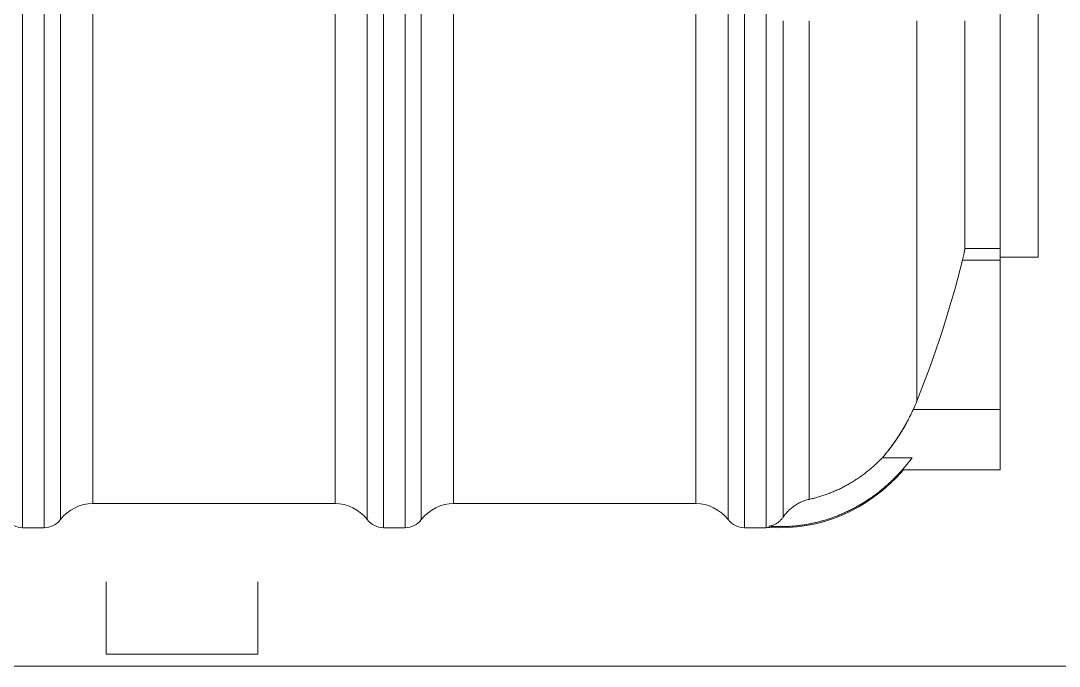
# Model space of a CAD drawing. Extents: x -345393 to -54719, y 203828 to 476815.
# Drawn here: x -320993.7 to -320514.6, y 229567.5 to 229865.1 of the extents above; entities that cross this region are included whole.
import ezdxf

# ---------------------------------------------------------------- set-up
doc = ezdxf.new("R2010")
doc.units = 0
doc.header["$LTSCALE"] = 1000
doc.header["$MEASUREMENT"] = 0
doc.layers.get('0').update_dxf_attribs({"color": 252, "linetype": 'CONTINUOUS'})
doc.layers.add('暖通-水-设备', color=3, linetype='CONTINUOUS', lineweight=20)

# ---------------------------------------------------------------- blocks, each defined once
blk = doc.blocks.new('A$C759C1080')
at = {"color": 95}
for p, q in [((1732.14, -941.43), (1732.14, -494)), ((1742.14, -941.43), (1742.14, -494)), ((1891.19, -938.1), (1891.19, -494.76)), ((1898.64, -941.43), (1898.64, -491.43)), ((1908.64, -941.43), (1908.64, -491.43)), ((1916.09, -938.1), (1916.09, -494.76)), ((1749.59, -496.88), (1749.59, -938.1)), ((1764.5, -931.43), (1764.5, -502.49)), ((1876.28, -931.43), (1876.28, -501.43)), ((1931, -931.43), (1931, -501.43)), ((2065.14, -941.43), (2065.14, -524.65)), ((2075.14, -524.65), (2075.14, -941.43)), ((2057.69, -938.1), (2057.69, -528.68)), ((2042.78, -931.43), (2042.78, -534.51)), ((2200.64, -829.43), (2200.64, -603.43)), ((2183.14, -917.43), (2183.14, -607.14)), ((2083.03, -731.43), (2083.03, -937.07)), ((2094.98, -929.71), (2094.98, -731.43)), ((2144.71, -889.02), (2144.71, -731.43)), ((2166.84, -825.72), (2166.84, -731.43)), ((2166.84, -825.72), (2183.14, -825.72)), ((2183.14, -830.55), (2165.77, -830.55)), ((2183.14, -829.43), (2200.64, -829.43)), ((2183.14, -892.43), (2143.08, -892.43)), ((2128.81, -912.43), (2142.54, -912.43)), ((2183.14, -917.43), (2138.57, -917.43)), ((1764.5, -931.43), (1876.28, -931.43)), ((1931, -931.43), (2042.78, -931.43)), ((1732.14, -941.43), (1742.14, -941.43)), ((1898.64, -941.43), (1908.64, -941.43)), ((2065.14, -941.43), (2075.14, -941.43)), ((2076.56, -941.33), (2076.56, -940.83))]:
    blk.add_line(p, q, dxfattribs=at)
at = {"color": 95, "flags": 128}
for points in [[(2165.77, -830.55), (2165.84, -830.28), (2165.91, -830.01), (2165.99, -829.75), (2166.06, -829.48), (2166.12, -829.22), (2166.19, -828.97), (2166.25, -828.71), (2166.32, -828.46), (2166.37, -828.22), (2166.43, -827.98), (2166.48, -827.75), (2166.53, -827.53), (2166.58, -827.32), (2166.63, -827.11), (2166.66, -826.92), (2166.7, -826.74), (2166.73, -826.56), (2166.76, -826.4), (2166.79, -826.26), (2166.81, -826.12), (2166.82, -826), (2166.83, -825.89), (2166.84, -825.8), (2166.84, -825.72)], [(2143.08, -892.43), (2142.85, -892.88), (2142.61, -893.33), (2142.37, -893.78), (2142.13, -894.23), (2141.89, -894.68), (2141.64, -895.12), (2141.39, -895.56), (2141.14, -895.99), (2140.89, -896.43), (2140.64, -896.86), (2140.38, -897.29), (2140.13, -897.71), (2139.87, -898.14), (2139.61, -898.55), (2139.35, -898.97), (2139.09, -899.38), (2138.83, -899.79), (2138.56, -900.2), (2138.29, -900.6), (2138.03, -901), (2137.76, -901.4), (2137.49, -901.79), (2137.22, -902.18), (2136.94, -902.57), (2136.67, -902.96), (2136.4, -903.34), (2136.12, -903.72), (2135.84, -904.1), (2135.56, -904.47), (2135.29, -904.84), (2135.01, -905.21), (2134.73, -905.57), (2134.45, -905.92), (2134.18, -906.28), (2133.9, -906.62), (2133.62, -906.97), (2133.35, -907.31), (2133.07, -907.64), (2132.8, -907.98), (2132.53, -908.3), (2132.25, -908.62), (2131.98, -908.94), (2131.71, -909.26), (2131.44, -909.57), (2131.17, -909.87), (2130.91, -910.17), (2130.64, -910.47), (2130.37, -910.76), (2130.11, -911.05), (2129.85, -911.34), (2129.59, -911.62), (2129.33, -911.89), (2129.07, -912.16), (2128.81, -912.43)], [(2128.81, -912.43), (2129.07, -912.16), (2129.33, -911.88), (2129.6, -911.61), (2129.86, -911.32), (2130.13, -911.03), (2130.39, -910.74), (2130.66, -910.44), (2130.93, -910.14), (2131.2, -909.84), (2131.48, -909.53), (2131.75, -909.21), (2132.02, -908.89), (2132.3, -908.57), (2132.57, -908.24), (2132.85, -907.91), (2133.13, -907.58), (2133.41, -907.24), (2133.69, -906.89), (2133.97, -906.54), (2134.25, -906.19), (2134.53, -905.83), (2134.81, -905.47), (2135.09, -905.1), (2135.37, -904.73), (2135.65, -904.35), (2135.93, -903.97), (2136.21, -903.59), (2136.49, -903.21), (2136.77, -902.82), (2137.05, -902.42), (2137.32, -902.03), (2137.6, -901.63), (2137.87, -901.23), (2138.14, -900.83), (2138.41, -900.42), (2138.68, -900.01), (2138.95, -899.6), (2139.22, -899.18), (2139.48, -898.76), (2139.74, -898.34)], [(2142.54, -912.43), (2142.22, -912.82), (2141.89, -913.2), (2141.57, -913.59), (2141.24, -913.97), (2140.9, -914.34), (2140.57, -914.72), (2140.23, -915.09), (2139.89, -915.46), (2139.55, -915.83), (2139.21, -916.2), (2138.87, -916.56), (2138.52, -916.92), (2138.17, -917.28), (2137.82, -917.64), (2137.47, -917.99), (2137.11, -918.35), (2136.75, -918.7), (2136.39, -919.04), (2136.03, -919.39), (2135.67, -919.73), (2135.3, -920.07), (2134.93, -920.41), (2134.56, -920.75), (2134.19, -921.08), (2133.81, -921.41), (2133.43, -921.74), (2133.05, -922.07), (2132.67, -922.39), (2132.29, -922.71), (2131.9, -923.03), (2131.52, -923.35), (2131.13, -923.66), (2130.73, -923.97), (2130.34, -924.28), (2129.94, -924.59), (2129.54, -924.9), (2129.14, -925.2), (2128.74, -925.5), (2128.33, -925.8), (2127.93, -926.09), (2127.52, -926.39), (2127.11, -926.68), (2126.69, -926.97), (2126.28, -927.25), (2125.86, -927.53), (2125.44, -927.81), (2125.02, -928.09), (2124.6, -928.36), (2124.18, -928.64), (2123.76, -928.91), (2123.33, -929.17), (2122.9, -929.43), (2122.47, -929.69), (2122.04, -929.95), (2121.61, -930.2), (2121.18, -930.46), (2120.75, -930.7), (2120.31, -930.95), (2119.88, -931.19), (2119.44, -931.43), (2119, -931.67), (2118.56, -931.9), (2118.12, -932.13), (2117.68, -932.36), (2117.23, -932.59), (2116.79, -932.81), (2116.34, -933.03), (2115.89, -933.24), (2115.44, -933.46), (2114.99, -933.67), (2114.54, -933.88), (2114.09, -934.08), (2113.63, -934.28), (2113.18, -934.48), (2112.72, -934.68), (2112.26, -934.87), (2111.8, -935.07), (2111.34, -935.25), (2110.88, -935.44), (2110.41, -935.62), (2109.95, -935.8), (2109.48, -935.98), (2109.01, -936.15), (2108.54, -936.32), (2108.07, -936.49), (2107.6, -936.66), (2107.13, -936.82), (2106.65, -936.98), (2106.18, -937.13), (2105.7, -937.29), (2105.22, -937.44), (2104.74, -937.59), (2104.26, -937.73), (2103.77, -937.87), (2103.29, -938.01), (2102.81, -938.15), (2102.32, -938.28), (2101.83, -938.41), (2101.35, -938.54), (2100.86, -938.66), (2100.37, -938.78), (2099.88, -938.9), (2099.39, -939.01), (2098.9, -939.12), (2098.41, -939.23), (2097.92, -939.33), (2097.43, -939.43), (2096.94, -939.53), (2096.45, -939.63), (2095.96, -939.72), (2095.47, -939.81), (2094.98, -939.89), (2094.49, -939.97), (2093.99, -940.05), (2093.5, -940.13), (2093.01, -940.2), (2092.52, -940.27), (2092.02, -940.33), (2091.53, -940.4), (2091.03, -940.46), (2090.54, -940.52), (2090.05, -940.57), (2089.55, -940.62), (2089.05, -940.67), (2088.56, -940.71), (2088.06, -940.75), (2087.57, -940.79), (2087.07, -940.83), (2086.57, -940.86), (2086.08, -940.89), (2085.58, -940.91), (2085.08, -940.93), (2084.58, -940.95), (2084.08, -940.97), (2083.58, -940.98), (2083.08, -940.99), (2082.59, -941), (2082.09, -941), (2081.59, -941), (2081.08, -941), (2080.58, -940.99), (2080.08, -940.98), (2079.58, -940.97), (2079.08, -940.95), (2078.58, -940.94), (2078.07, -940.91), (2077.57, -940.89), (2077.07, -940.86), (2076.56, -940.83)], [(2094.98, -929.71), (2095.48, -929.61), (2095.98, -929.51), (2096.48, -929.4), (2096.97, -929.29), (2097.47, -929.18), (2097.96, -929.06), (2098.45, -928.94), (2098.94, -928.82), (2099.43, -928.69), (2099.92, -928.56), (2100.41, -928.42), (2100.89, -928.29), (2101.38, -928.14), (2101.86, -928), (2102.34, -927.85), (2102.82, -927.7), (2103.3, -927.54), (2103.78, -927.38), (2104.25, -927.22), (2104.73, -927.06), (2105.2, -926.89), (2105.68, -926.71), (2106.15, -926.54), (2106.62, -926.36), (2107.08, -926.17), (2107.55, -925.99), (2108.02, -925.8), (2108.48, -925.6), (2108.95, -925.41), (2109.41, -925.21), (2109.87, -925), (2110.33, -924.79), (2110.79, -924.58), (2111.24, -924.37), (2111.7, -924.15), (2112.15, -923.93), (2112.6, -923.71), (2113.06, -923.48), (2113.51, -923.25), (2113.95, -923.01), (2114.4, -922.77), (2114.85, -922.53), (2115.29, -922.28), (2115.74, -922.04), (2116.18, -921.78), (2116.62, -921.53), (2117.06, -921.27), (2117.49, -921.01), (2117.93, -920.74), (2118.36, -920.47), (2118.79, -920.2), (2119.22, -919.92), (2119.64, -919.65), (2120.07, -919.37), (2120.49, -919.08), (2120.91, -918.79), (2121.32, -918.5), (2121.74, -918.21), (2122.15, -917.92), (2122.56, -917.62), (2122.97, -917.32), (2123.37, -917.01), (2123.78, -916.7), (2124.18, -916.39), (2124.58, -916.08), (2124.97, -915.76), (2125.37, -915.44), (2125.76, -915.12), (2126.15, -914.79), (2126.54, -914.47), (2126.92, -914.13), (2127.31, -913.8), (2127.69, -913.46), (2128.06, -913.12), (2128.44, -912.78), (2128.81, -912.43)], [(2083.03, -937.07), (2083.35, -936.66), (2083.68, -936.27), (2084.02, -935.89), (2084.37, -935.51), (2084.73, -935.15), (2085.09, -934.79), (2085.47, -934.45), (2085.85, -934.11), (2086.25, -933.78), (2086.65, -933.47), (2087.06, -933.16), (2087.48, -932.87), (2087.9, -932.58), (2088.34, -932.31), (2088.78, -932.04), (2089.22, -931.79), (2089.68, -931.55), (2090.13, -931.32), (2090.6, -931.11), (2091.06, -930.9), (2091.54, -930.71), (2092.02, -930.53), (2092.5, -930.36), (2092.99, -930.21), (2093.48, -930.07), (2093.97, -929.94), (2094.47, -929.82), (2094.98, -929.71)], [(2094.98, -929.71), (2094.47, -929.82), (2093.97, -929.94), (2093.48, -930.07), (2092.99, -930.21), (2092.5, -930.36), (2092.02, -930.53), (2091.54, -930.71), (2091.07, -930.9), (2090.6, -931.11), (2090.13, -931.32), (2089.68, -931.55), (2089.23, -931.79), (2088.78, -932.04), (2088.34, -932.31), (2087.9, -932.58), (2087.48, -932.87), (2087.06, -933.16), (2086.65, -933.47), (2086.25, -933.78), (2085.85, -934.11), (2085.47, -934.45), (2085.09, -934.79), (2084.73, -935.15), (2084.37, -935.51), (2084.02, -935.89), (2083.68, -936.27), (2083.35, -936.66), (2083.03, -937.07)], [(2083.03, -937.07), (2082.83, -937.32), (2082.62, -937.56), (2082.4, -937.8), (2082.18, -938.03), (2081.95, -938.25), (2081.71, -938.46), (2081.47, -938.67), (2081.22, -938.86), (2080.96, -939.05), (2080.7, -939.24), (2080.44, -939.41), (2080.16, -939.57), (2079.88, -939.73), (2079.6, -939.88), (2079.31, -940.02), (2079.02, -940.14), (2078.73, -940.26), (2078.43, -940.37), (2078.12, -940.47), (2077.82, -940.56), (2077.51, -940.64), (2077.2, -940.72), (2076.88, -940.78), (2076.56, -940.83)], [(2076.56, -940.83), (2076.88, -940.78), (2077.2, -940.72), (2077.51, -940.64), (2077.82, -940.56), (2078.12, -940.47), (2078.43, -940.37), (2078.72, -940.26), (2079.02, -940.14), (2079.31, -940.02), (2079.6, -939.88), (2079.88, -939.73), (2080.16, -939.58), (2080.43, -939.41), (2080.7, -939.24), (2080.96, -939.06), (2081.22, -938.87), (2081.47, -938.67), (2081.71, -938.46), (2081.95, -938.25), (2082.18, -938.03), (2082.4, -937.8), (2082.62, -937.56), (2082.83, -937.32), (2083.03, -937.07)]]:
    blk.add_lwpolyline(points, dxfattribs=at)
at = {"color": 95}
for centre, radius, start, end in [((1757.14, -716.43), 424.26, 335.9956, 344.3958), ((2080.94, -860.63), 69.81, 332.8971, 335.9963), ((2080.93, -860.62), 69.82, 332.8974, 335.996), ((2081.79, -862.5), 79, 266.2064, 315.9485), ((1764.5, -951.43), 20, 90, 138.1897), ((1876.28, -951.43), 20, 41.8103, 90), ((1931, -951.43), 20, 90, 138.1897), ((2042.78, -951.43), 20, 41.8103, 90), ((1732.14, -931.43), 10, 221.8103, 270), ((1742.14, -931.43), 10, 270, 318.1897), ((1898.64, -931.43), 10, 221.8103, 270), ((1908.64, -931.43), 10, 270, 318.1897), ((2065.14, -931.43), 10, 221.8103, 270), ((2075.14, -931.43), 10, 270, 278.1965)]:
    blk.add_arc(centre, radius, start, end, dxfattribs=at)
blk = doc.blocks.new('PSRHH3602-LM1')
at = {"color": 95}
for p, q in [((-531.25, 1079), (-531.25, 1109)), ((-461.25, 1079), (-461.25, 1109)), ((-531.25, 1079), (-461.25, 1079)), ((-1603, 1074), (782.34, 1074))]:
    blk.add_line(p, q, dxfattribs=at)
blk.add_blockref('A$C759C1080', (-2301.89, 2072.83), dxfattribs=at)

msp = doc.modelspace()

# ---------------------------------------------------------------- block references
at = {"layer": '暖通-水-设备', "yscale": 1.112820512818871}
msp.add_blockref('PSRHH3602-LM1', (-320423.07647, 228372.36292), dxfattribs=at)

doc.saveas('drawing.dxf')
